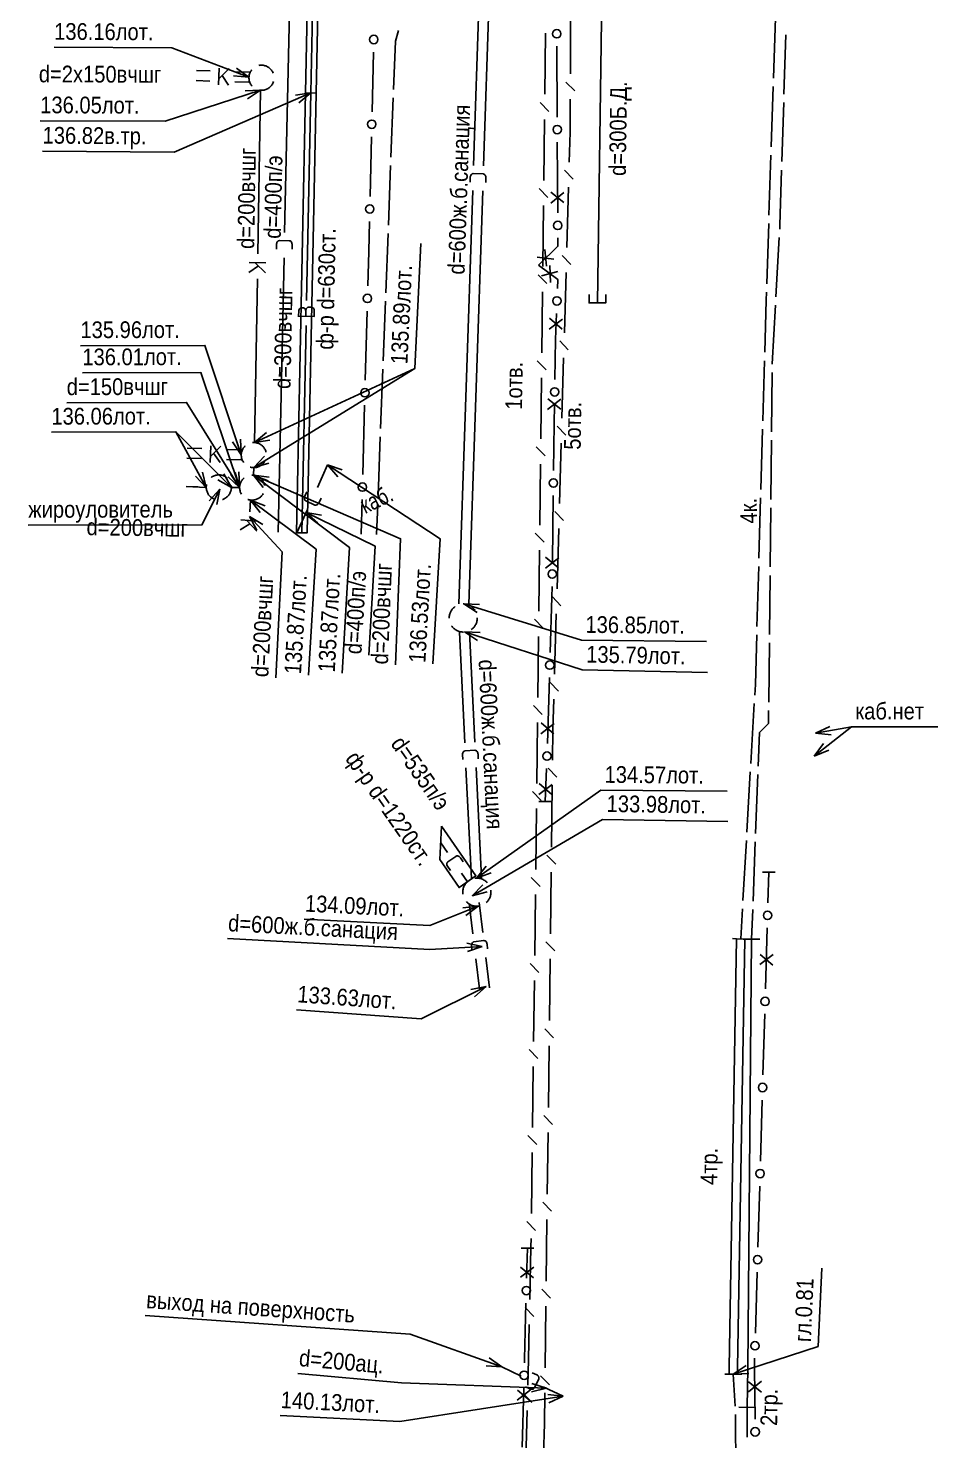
# Model space of a CAD drawing. Header units: metres. Extents: x -3947 to -3704, y 4976 to 6609.
# Drawn here: x -3841.2 to -3786.9, y 5104.8 to 5189.2 of the extents above; entities that cross this region are included whole.
import ezdxf
from ezdxf.enums import TextEntityAlignment as Align

# ---------------------------------------------------------------- set-up
doc = ezdxf.new("R2010")
doc.units = ezdxf.units.M
doc.header["$MEASUREMENT"] = 0
for name, color, linetype, lineweight in [('Водопровод', 7, 'Continuous', 25), ('Водосток', 7, 'Continuous', 25), ('Кабели', 7, 'Continuous', 25), ('Кабель связи', 7, 'Continuous', 25), ('Кабель электрический', 7, 'Continuous', 25), ('Канализация самотёчная', 7, 'Continuous', 25)]:
    doc.layers.add(name, color=color, linetype=linetype, lineweight=lineweight)
doc.styles.add('Style-RUSSIAN_1251', font='RUSSIAN_1251.shx')
doc.styles.add('Style-RUSSIAN_1251 I 0.00000', font='RUSSIAN_1251.shx')
doc.linetypes.add('Kn', pattern='A,-1.75,[110,dgnlstyle-500_multi_und.shx,S=0.007857,R=0,X=0,Y=0],-1.75', length=3.5)

msp = doc.modelspace()

# ---------------------------------------------------------------- linework, layer by layer
at = {"layer": 'Водопровод', "linetype": 'Continuous'}
for p, q in [((-3807.222, 5172.792), (-3806.693, 5210.069)), ((-3824.35, 5185.34), (-3824.046, 5200.105)), ((-3824.35, 5185.34), (-3825.275, 5185.212)), ((-3824.35, 5185.34), (-3825.077, 5184.753)), ((-3824.605, 5172.948), (-3824.35, 5185.34)), ((-3825.122, 5172.001), (-3824.125, 5171.98)), ((-3824.658, 5171.991), (-3824.652, 5172.312)), ((-3824.158, 5171.981), (-3824.15, 5172.343)), ((-3824.891, 5159.057), (-3824.636, 5171.449))]:
    msp.add_line(p, q, dxfattribs=at)
at = {"layer": 'Водопровод', "linetype": 'Continuous', "flags": 128}
for points in [[(-3824.035, 5185.334), (-3824.665, 5185.346), (-3824.027, 5216.377), (-3823.397, 5216.364), (-3824.035, 5185.334)], [(-3824.35, 5185.34), (-3832.525, 5181.804), (-3840.39, 5181.869)], [(-3825.206, 5159.064), (-3824.577, 5159.05), (-3824.035, 5185.334), (-3824.665, 5185.346), (-3825.206, 5159.064)], [(-3807.722, 5173.292), (-3807.722, 5172.792), (-3806.722, 5172.792), (-3806.722, 5173.292)], [(-3825.086, 5172), (-3825.079, 5172.319), (-3825.073, 5172.348), (-3825.053, 5172.398), (-3825.024, 5172.444), (-3825.009, 5172.463), (-3824.99, 5172.479), (-3824.965, 5172.494), (-3824.935, 5172.506), (-3824.92, 5172.509), (-3824.804, 5172.507), (-3824.782, 5172.501), (-3824.753, 5172.487), (-3824.732, 5172.472), (-3824.712, 5172.455), (-3824.692, 5172.426), (-3824.674, 5172.391), (-3824.662, 5172.359), (-3824.652, 5172.312), (-3824.647, 5172.351), (-3824.643, 5172.384), (-3824.627, 5172.432), (-3824.609, 5172.462), (-3824.59, 5172.49), (-3824.558, 5172.519), (-3824.522, 5172.539), (-3824.49, 5172.547), (-3824.299, 5172.543), (-3824.281, 5172.539), (-3824.255, 5172.528), (-3824.226, 5172.506), (-3824.198, 5172.474), (-3824.18, 5172.446), (-3824.161, 5172.399), (-3824.152, 5172.37), (-3824.15, 5172.343)]]:
    msp.add_lwpolyline(points, dxfattribs=at)
at = {"layer": 'Водосток', "linetype": 'Continuous'}
for p, q in [((-3813.8, 5205.702), (-3814.628, 5181.008)), ((-3813.2, 5205.681), (-3814.028, 5180.988)), ((-3825.561, 5193.405), (-3825.916, 5176.997)), ((-3814.678, 5179.509), (-3815.506, 5154.815)), ((-3814.079, 5179.489), (-3814.907, 5154.795)), ((-3825.948, 5175.498), (-3826.303, 5159.09)), ((-3823.963, 5161.771), (-3823.36, 5163.11)), ((-3823.36, 5163.11), (-3822.744, 5162.408)), ((-3823.36, 5163.11), (-3822.47, 5162.826)), ((-3825.183, 5159.064), (-3824.579, 5160.403)), ((-3824.638, 5160.274), (-3823.938, 5159.655)), ((-3824.638, 5160.274), (-3823.719, 5160.104)), ((-3815.207, 5154.805), (-3814.42, 5154.301)), ((-3815.207, 5154.805), (-3814.273, 5154.778)), ((-3815.472, 5153.114), (-3815.152, 5146.509)), ((-3815.172, 5153.129), (-3814.392, 5152.615)), ((-3815.172, 5153.129), (-3814.239, 5153.091)), ((-3814.872, 5153.143), (-3814.552, 5146.538)), ((-3815.079, 5145.011), (-3814.759, 5138.405)), ((-3814.48, 5145.04), (-3814.16, 5138.434)), ((-3816.589, 5140.532), (-3816.192, 5139.955)), ((-3814.46, 5138.419), (-3813.869, 5139.143)), ((-3815.341, 5138.72), (-3814.988, 5138.208)), ((-3814.46, 5138.419), (-3813.58, 5138.735)), ((-3814.718, 5137.357), (-3814.068, 5138.028)), ((-3814.718, 5137.357), (-3813.815, 5137.596)), ((-3814.348, 5136.744), (-3815.277, 5136.645)), ((-3814.348, 5136.744), (-3815.092, 5136.18)), ((-3814.882, 5136.896), (-3814.663, 5135.092)), ((-3814.286, 5136.968), (-3814.068, 5135.164)), ((-3814.106, 5134.343), (-3815.019, 5134.541)), ((-3814.106, 5134.343), (-3814.991, 5134.042)), ((-3814.483, 5133.603), (-3814.265, 5131.799)), ((-3813.887, 5133.675), (-3813.669, 5131.871)), ((-3813.865, 5131.942), (-3814.783, 5131.767)), ((-3813.865, 5131.942), (-3814.561, 5131.319)), ((-3812.932, 5109.216), (-3813.696, 5109.753)), ((-3812.932, 5109.216), (-3813.864, 5109.282)), ((-3811.775, 5108.66), (-3812.932, 5109.216)), ((-3810.26, 5107.931), (-3811.169, 5107.715)), ((-3810.26, 5107.931), (-3811.15, 5108.215)), ((-3809.267, 5107.453), (-3810.424, 5108.009)), ((-3809.267, 5107.453), (-3810.195, 5107.562)), ((-3809.267, 5107.453), (-3810.118, 5107.068))]:
    msp.add_line(p, q, dxfattribs=at)
at = {"layer": 'Водосток', "linetype": 'Continuous', "flags": 128}
for points in [[(-3813.901, 5179.994), (-3813.891, 5180.271), (-3813.892, 5180.31), (-3813.898, 5180.34), (-3813.908, 5180.382), (-3813.925, 5180.419), (-3813.945, 5180.447), (-3813.974, 5180.474), (-3814.005, 5180.495), (-3814.033, 5180.503), (-3814.06, 5180.509), (-3814.645, 5180.528), (-3814.67, 5180.525), (-3814.691, 5180.518), (-3814.717, 5180.505), (-3814.735, 5180.49), (-3814.759, 5180.468), (-3814.781, 5180.443), (-3814.795, 5180.412), (-3814.813, 5180.366), (-3814.819, 5180.33), (-3814.829, 5180.02)], [(-3825.476, 5175.998), (-3825.47, 5176.276), (-3825.472, 5176.315), (-3825.478, 5176.345), (-3825.489, 5176.386), (-3825.506, 5176.424), (-3825.526, 5176.451), (-3825.555, 5176.477), (-3825.587, 5176.499), (-3825.614, 5176.506), (-3825.642, 5176.511), (-3826.227, 5176.524), (-3826.252, 5176.52), (-3826.273, 5176.514), (-3826.298, 5176.5), (-3826.317, 5176.485), (-3826.341, 5176.462), (-3826.362, 5176.437), (-3826.376, 5176.406), (-3826.393, 5176.36), (-3826.399, 5176.323), (-3826.405, 5176.014)], [(-3823.36, 5163.11), (-3816.627, 5158.698), (-3817.059, 5151.234)], [(-3824.593, 5161.495), (-3824.707, 5161.241), (-3824.721, 5161.205), (-3824.727, 5161.175), (-3824.734, 5161.133), (-3824.732, 5161.092), (-3824.725, 5161.058), (-3824.708, 5161.023), (-3824.687, 5160.991), (-3824.665, 5160.973), (-3824.642, 5160.958), (-3824.108, 5160.717), (-3824.083, 5160.711), (-3824.062, 5160.709), (-3824.033, 5160.711), (-3824.01, 5160.718), (-3823.979, 5160.73), (-3823.95, 5160.744), (-3823.924, 5160.768), (-3823.891, 5160.803), (-3823.872, 5160.835), (-3823.744, 5161.117)], [(-3824.638, 5160.274), (-3820.498, 5158.255), (-3820.883, 5151.753)], [(-3815.717, 5154.659), (-3815.75, 5154.635), (-3815.791, 5154.602), (-3815.83, 5154.566), (-3815.866, 5154.528), (-3815.9, 5154.488), (-3815.932, 5154.446), (-3815.96, 5154.401), (-3815.986, 5154.355), (-3816.009, 5154.308), (-3816.029, 5154.259), (-3816.046, 5154.209), (-3816.06, 5154.158), (-3816.07, 5154.106), (-3816.077, 5154.054), (-3816.081, 5154.001), (-3816.082, 5153.961)], [(-3814.549, 5154.441), (-3814.573, 5154.474), (-3814.606, 5154.515), (-3814.642, 5154.554), (-3814.68, 5154.59), (-3814.72, 5154.624), (-3814.762, 5154.656), (-3814.807, 5154.684), (-3814.853, 5154.71), (-3814.9, 5154.733), (-3814.949, 5154.753), (-3814.999, 5154.77), (-3815.05, 5154.784), (-3815.102, 5154.794), (-3815.154, 5154.801), (-3815.207, 5154.805), (-3815.247, 5154.806)], [(-3815.207, 5154.805), (-3808.172, 5152.632), (-3800.696, 5152.564)], [(-3815.935, 5153.491), (-3815.911, 5153.458), (-3815.878, 5153.417), (-3815.842, 5153.378), (-3815.804, 5153.342), (-3815.764, 5153.308), (-3815.722, 5153.276), (-3815.677, 5153.248), (-3815.631, 5153.222), (-3815.584, 5153.199), (-3815.535, 5153.179), (-3815.485, 5153.162), (-3815.434, 5153.148), (-3815.382, 5153.138), (-3815.33, 5153.131), (-3815.277, 5153.127), (-3815.237, 5153.126)], [(-3814.767, 5153.273), (-3814.734, 5153.297), (-3814.693, 5153.33), (-3814.654, 5153.366), (-3814.618, 5153.404), (-3814.584, 5153.444), (-3814.552, 5153.486), (-3814.524, 5153.531), (-3814.498, 5153.577)], [(-3814.498, 5153.577), (-3814.475, 5153.624), (-3814.455, 5153.673), (-3814.438, 5153.723), (-3814.424, 5153.774), (-3814.414, 5153.826), (-3814.407, 5153.878), (-3814.403, 5153.931), (-3814.402, 5153.971)], [(-3815.172, 5153.129), (-3808.135, 5150.861), (-3800.653, 5150.717)], [(-3814.344, 5145.557), (-3814.357, 5145.835), (-3814.361, 5145.874), (-3814.369, 5145.903), (-3814.383, 5145.944), (-3814.403, 5145.979), (-3814.425, 5146.006), (-3814.456, 5146.03), (-3814.489, 5146.049), (-3814.517, 5146.054), (-3814.545, 5146.058), (-3815.129, 5146.029), (-3815.154, 5146.023), (-3815.174, 5146.016), (-3815.199, 5146.001), (-3815.216, 5145.984), (-3815.238, 5145.96), (-3815.257, 5145.933), (-3815.27, 5145.901), (-3815.284, 5145.854), (-3815.286, 5145.817), (-3815.271, 5145.508)], [(-3814.46, 5138.419), (-3807.029, 5143.668), (-3799.46, 5143.608)], [(-3816.535, 5141.529), (-3816.642, 5139.535), (-3815.488, 5137.859), (-3814.488, 5138.557), (-3816.535, 5141.529)], [(-3814.718, 5137.357), (-3806.91, 5141.931), (-3799.434, 5141.812)], [(-3815.251, 5139.402), (-3815.408, 5139.631), (-3815.432, 5139.662), (-3815.455, 5139.682), (-3815.487, 5139.71), (-3815.523, 5139.73), (-3815.556, 5139.741), (-3815.595, 5139.744), (-3815.633, 5139.743), (-3815.66, 5139.733), (-3815.685, 5139.721), (-3816.167, 5139.39), (-3816.185, 5139.372), (-3816.198, 5139.354), (-3816.211, 5139.329), (-3816.217, 5139.305), (-3816.223, 5139.273), (-3816.225, 5139.24), (-3816.219, 5139.206), (-3816.206, 5139.159), (-3816.189, 5139.126), (-3816.013, 5138.871)], [(-3814.997, 5138.199), (-3815.026, 5138.172), (-3815.062, 5138.133), (-3815.096, 5138.092), (-3815.127, 5138.049), (-3815.155, 5138.005), (-3815.18, 5137.958), (-3815.202, 5137.911), (-3815.221, 5137.861), (-3815.238, 5137.811), (-3815.25, 5137.76), (-3815.26, 5137.708), (-3815.267, 5137.656), (-3815.27, 5137.603), (-3815.269, 5137.55), (-3815.266, 5137.498), (-3815.261, 5137.458)], [(-3813.811, 5138.147), (-3813.838, 5138.176), (-3813.877, 5138.212), (-3813.918, 5138.246), (-3813.961, 5138.277), (-3814.005, 5138.305), (-3814.052, 5138.33), (-3814.099, 5138.352), (-3814.149, 5138.371), (-3814.199, 5138.388), (-3814.25, 5138.4), (-3814.302, 5138.41), (-3814.354, 5138.417), (-3814.407, 5138.42), (-3814.46, 5138.419), (-3814.512, 5138.416), (-3814.552, 5138.411)], [(-3813.639, 5137.299), (-3813.622, 5137.349), (-3813.61, 5137.4), (-3813.6, 5137.452), (-3813.593, 5137.504), (-3813.59, 5137.557), (-3813.591, 5137.61), (-3813.594, 5137.662), (-3813.599, 5137.702)], [(-3814.348, 5136.744), (-3817.244, 5135.597), (-3824.747, 5135.971)], [(-3815.049, 5137.013), (-3815.022, 5136.984), (-3814.983, 5136.948), (-3814.942, 5136.914), (-3814.899, 5136.883), (-3814.855, 5136.855), (-3814.808, 5136.83), (-3814.761, 5136.808), (-3814.711, 5136.789), (-3814.661, 5136.772), (-3814.61, 5136.76), (-3814.558, 5136.75), (-3814.506, 5136.743), (-3814.453, 5136.74), (-3814.4, 5136.741), (-3814.348, 5136.744), (-3814.308, 5136.749)], [(-3813.863, 5136.961), (-3813.834, 5136.988), (-3813.798, 5137.027), (-3813.764, 5137.068), (-3813.733, 5137.111), (-3813.705, 5137.155), (-3813.68, 5137.202), (-3813.658, 5137.249), (-3813.639, 5137.299)], [(-3814.106, 5134.343), (-3817.244, 5134.164), (-3829.341, 5134.803)], [(-3813.789, 5134.201), (-3813.822, 5134.477), (-3813.829, 5134.515), (-3813.84, 5134.544), (-3813.856, 5134.584), (-3813.879, 5134.618), (-3813.902, 5134.643), (-3813.935, 5134.664), (-3813.969, 5134.681), (-3813.997, 5134.684), (-3814.025, 5134.686), (-3814.606, 5134.615), (-3814.631, 5134.608), (-3814.65, 5134.598), (-3814.674, 5134.582), (-3814.69, 5134.564), (-3814.71, 5134.538), (-3814.727, 5134.511), (-3814.737, 5134.477), (-3814.748, 5134.43), (-3814.748, 5134.393), (-3814.711, 5134.085)], [(-3813.865, 5131.942), (-3817.76, 5130.017), (-3825.217, 5130.555)], [(-3812.932, 5109.216), (-3818.407, 5111.163), (-3834.246, 5112.277)], [(-3810.26, 5107.931), (-3818.926, 5108.262), (-3825.129, 5108.815)], [(-3811.515, 5108.023), (-3811.265, 5107.902), (-3811.229, 5107.888), (-3811.199, 5107.881), (-3811.157, 5107.873), (-3811.116, 5107.874), (-3811.082, 5107.881), (-3811.046, 5107.897), (-3811.014, 5107.917), (-3810.996, 5107.938), (-3810.98, 5107.961), (-3810.726, 5108.488), (-3810.719, 5108.513), (-3810.716, 5108.535), (-3810.718, 5108.563), (-3810.724, 5108.587), (-3810.735, 5108.617), (-3810.749, 5108.647), (-3810.772, 5108.673), (-3810.806, 5108.708), (-3810.837, 5108.728), (-3811.116, 5108.862)], [(-3809.267, 5107.453), (-3819.037, 5105.938), (-3826.192, 5106.305)]]:
    msp.add_lwpolyline(points, dxfattribs=at)
at = {"layer": 'Кабели', "linetype": 'Continuous'}
for p, q in [((-3809.651, 5188.131), (-3809.628, 5183.904)), ((-3820.61, 5187.787), (-3820.695, 5184.223)), ((-3820.731, 5182.723), (-3820.815, 5179.159)), ((-3809.62, 5182.404), (-3809.598, 5178.177)), ((-3809.225, 5178.79), (-3810.011, 5179.408)), ((-3809.23, 5179.39), (-3810.006, 5178.758)), ((-3820.851, 5177.659), (-3820.893, 5175.877)), ((-3820.893, 5175.877), (-3820.948, 5173.81)), ((-3809.838, 5175.414), (-3810.831, 5175.538)), ((-3810.268, 5174.995), (-3810.365, 5175.991)), ((-3809.591, 5174.667), (-3810.557, 5174.408)), ((-3810.074, 5175.023), (-3810.033, 5174.023)), ((-3820.989, 5172.31), (-3821.1, 5168.175)), ((-3809.313, 5171.828), (-3810.116, 5171.231)), ((-3809.335, 5171.228), (-3810.093, 5171.88)), ((-3809.411, 5167.036), (-3810.199, 5166.419)), ((-3809.417, 5166.436), (-3810.192, 5167.069)), ((-3821.14, 5166.676), (-3821.251, 5162.541)), ((-3821.291, 5161.041), (-3821.347, 5158.974)), ((-3809.862, 5161.284), (-3809.914, 5157.342)), ((-3809.537, 5157.566), (-3810.324, 5156.948)), ((-3809.543, 5156.966), (-3810.318, 5157.598)), ((-3810.091, 5150.402), (-3810.213, 5146.461)), ((-3809.802, 5147.652), (-3810.6, 5147.048)), ((-3809.819, 5147.052), (-3810.582, 5147.698)), ((-3810.264, 5144.962), (-3810.345, 5142.993)), ((-3809.951, 5143.412), (-3810.708, 5144.065)), ((-3809.929, 5144.011), (-3810.733, 5143.416)), ((-3810.72, 5142.993), (-3809.97, 5142.993)), ((-3797.351, 5138.768), (-3796.601, 5138.768)), ((-3797.029, 5136.946), (-3796.976, 5138.768)), ((-3797.18, 5131.802), (-3797.073, 5135.447)), ((-3797.512, 5133.258), (-3796.714, 5133.863)), ((-3797.496, 5133.858), (-3796.731, 5133.213)), ((-3797.331, 5126.657), (-3797.224, 5130.302)), ((-3797.481, 5121.513), (-3797.375, 5125.158)), ((-3797.632, 5116.369), (-3797.525, 5120.014)), ((-3811.781, 5116.299), (-3811.031, 5116.299)), ((-3811.453, 5114.519), (-3811.406, 5116.299)), ((-3811.826, 5114.569), (-3811.031, 5115.176)), ((-3811.812, 5115.169), (-3811.046, 5114.526)), ((-3797.783, 5111.225), (-3797.676, 5114.87)), ((-3812.02, 5107.227), (-3811.225, 5107.834)), ((-3812.006, 5107.827), (-3811.24, 5107.184)), ((-3811.72, 5104.404), (-3811.626, 5107.962)), ((-3798.2, 5108.314), (-3797.411, 5107.7)), ((-3798.192, 5107.714), (-3797.419, 5108.349))]:
    msp.add_line(p, q, dxfattribs=at)
at = {"layer": 'Кабели', "linetype": 'Continuous', "flags": 128}
for points in [[(-3809.59, 5176.677), (-3809.587, 5176.177), (-3810.747, 5175.055)], [(-3810.747, 5175.055), (-3809.595, 5174.203), (-3809.616, 5173.665)], [(-3809.674, 5172.166), (-3809.735, 5170.61), (-3809.769, 5168.225)], [(-3809.789, 5166.725), (-3809.806, 5165.566), (-3809.842, 5162.783)], [(-3809.934, 5155.842), (-3809.942, 5155.211), (-3810.045, 5151.901)], [(-3811.587, 5109.462), (-3811.581, 5109.666), (-3811.493, 5113.02)], [(-3797.803, 5106.079), (-3797.832, 5109.111), (-3797.835, 5109.445), (-3797.827, 5109.725)]]:
    msp.add_lwpolyline(points, dxfattribs=at)
at = {"layer": 'Кабели', "linetype": 'Continuous'}
for centre in [(-3809.655, 5188.881), (-3820.593, 5188.537), (-3820.713, 5183.473), (-3809.624, 5183.154), (-3820.833, 5178.409), (-3809.594, 5177.427), (-3820.969, 5173.06), (-3809.645, 5172.916), (-3809.779, 5167.475), (-3821.12, 5167.426), (-3821.271, 5161.791), (-3809.852, 5162.033), (-3809.924, 5156.592), (-3810.068, 5151.151), (-3810.236, 5145.712), (-3797.051, 5136.196), (-3797.202, 5131.052), (-3797.353, 5125.908), (-3797.503, 5120.764), (-3797.654, 5115.619), (-3811.473, 5113.77), (-3797.805, 5110.475), (-3811.606, 5108.712), (-3797.795, 5105.329)]:
    msp.add_circle(centre, 0.25, dxfattribs=at)
at = {"layer": 'Кабель связи', "linetype": 'Continuous'}
for p, q in [((-3808.841, 5186.475), (-3808.828, 5190.414)), ((-3810.336, 5188.91), (-3810.376, 5185.261)), ((-3808.579, 5185.459), (-3809.107, 5185.991)), ((-3810.647, 5184.779), (-3810.123, 5184.243)), ((-3808.852, 5183.006), (-3808.846, 5184.975)), ((-3810.393, 5183.761), (-3810.434, 5180.112)), ((-3808.904, 5181.206), (-3808.852, 5183.006)), ((-3808.668, 5180.184), (-3809.183, 5180.729)), ((-3810.704, 5179.63), (-3810.18, 5179.094)), ((-3809.051, 5176.106), (-3808.947, 5179.707)), ((-3810.45, 5178.612), (-3810.491, 5174.963)), ((-3808.815, 5175.084), (-3809.33, 5175.629)), ((-3810.761, 5174.481), (-3810.237, 5173.945)), ((-3809.198, 5171.007), (-3809.094, 5174.607)), ((-3810.508, 5173.463), (-3810.548, 5169.815)), ((-3808.962, 5169.985), (-3809.476, 5170.53)), ((-3809.344, 5165.907), (-3809.241, 5169.507)), ((-3810.819, 5169.333), (-3810.295, 5168.797)), ((-3810.565, 5168.315), (-3810.606, 5164.666)), ((-3809.109, 5164.885), (-3809.623, 5165.43)), ((-3809.491, 5160.808), (-3809.388, 5164.408)), ((-3810.876, 5164.184), (-3810.352, 5163.648)), ((-3810.623, 5163.166), (-3810.663, 5159.517)), ((-3809.256, 5159.785), (-3809.77, 5160.33)), ((-3809.638, 5155.708), (-3809.534, 5159.308)), ((-3810.934, 5159.035), (-3810.41, 5158.499)), ((-3810.68, 5158.017), (-3810.721, 5154.368)), ((-3809.402, 5154.686), (-3809.917, 5155.231)), ((-3809.785, 5150.608), (-3809.681, 5154.209)), ((-3810.991, 5153.886), (-3810.467, 5153.35)), ((-3810.737, 5152.868), (-3810.778, 5149.219)), ((-3809.549, 5149.586), (-3810.064, 5150.131)), ((-3811.048, 5148.737), (-3810.524, 5148.201)), ((-3809.88, 5147.309), (-3809.828, 5149.109)), ((-3810.795, 5147.719), (-3810.815, 5145.895)), ((-3809.903, 5145.465), (-3809.88, 5147.309)), ((-3810.815, 5145.895), (-3810.839, 5144.076)), ((-3809.65, 5144.447), (-3810.173, 5144.983)), ((-3811.11, 5143.594), (-3810.587, 5143.057)), ((-3809.966, 5140.278), (-3809.921, 5143.965)), ((-3810.858, 5142.576), (-3810.905, 5138.937)), ((-3809.713, 5139.26), (-3810.237, 5139.796)), ((-3811.176, 5138.456), (-3810.653, 5137.919)), ((-3810.029, 5135.09), (-3809.984, 5138.778)), ((-3810.924, 5137.438), (-3810.972, 5133.799)), ((-3809.777, 5134.072), (-3810.3, 5134.608)), ((-3811.243, 5133.318), (-3810.72, 5132.781)), ((-3810.093, 5129.903), (-3810.048, 5133.59)), ((-3810.991, 5132.299), (-3811.038, 5128.661)), ((-3809.84, 5128.885), (-3810.364, 5129.421)), ((-3811.309, 5128.179), (-3810.786, 5127.642)), ((-3810.156, 5124.715), (-3810.111, 5128.403)), ((-3811.058, 5127.161), (-3811.105, 5123.522)), ((-3809.903, 5123.697), (-3810.427, 5124.233)), ((-3811.376, 5123.041), (-3810.853, 5122.504)), ((-3810.219, 5119.528), (-3810.174, 5123.215)), ((-3811.124, 5122.023), (-3811.171, 5118.384)), ((-3809.967, 5118.51), (-3810.49, 5119.046)), ((-3811.442, 5117.903), (-3810.919, 5117.366)), ((-3810.283, 5114.34), (-3810.238, 5118.028)), ((-3810.03, 5113.322), (-3810.554, 5113.858)), ((-3810.346, 5109.153), (-3810.301, 5112.84)), ((-3811.54, 5112.767), (-3811.022, 5112.226)), ((-3810.094, 5108.135), (-3810.617, 5108.671)), ((-3811.664, 5107.632), (-3811.149, 5107.087)), ((-3810.387, 5105.809), (-3810.364, 5107.653)), ((-3811.427, 5106.61), (-3811.529, 5102.972)), ((-3810.448, 5103.943), (-3810.387, 5105.809))]:
    msp.add_line(p, q, dxfattribs=at)
at = {"layer": 'Кабель связи', "linetype": 'Continuous', "flags": 128}
for points in [[(-3811.191, 5116.884), (-3811.197, 5116.385), (-3811.265, 5113.246)], [(-3811.297, 5111.747), (-3811.342, 5109.656), (-3811.385, 5108.109)]]:
    msp.add_lwpolyline(points, dxfattribs=at)
at = {"layer": 'Кабель электрический', "linetype": 'Continuous'}
for p, q in [((-3796.58, 5189.826), (-3796.699, 5186.229)), ((-3796.076, 5185.273), (-3795.968, 5188.811)), ((-3796.715, 5185.73), (-3796.834, 5182.132)), ((-3819.426, 5185.051), (-3819.562, 5181.497)), ((-3796.199, 5181.236), (-3796.091, 5184.774)), ((-3796.851, 5181.633), (-3796.97, 5178.036)), ((-3819.581, 5180.998), (-3819.716, 5177.443)), ((-3796.987, 5177.536), (-3797.106, 5173.939)), ((-3819.735, 5176.944), (-3819.871, 5173.39)), ((-3796.55, 5173.165), (-3796.356, 5176.699)), ((-3819.89, 5172.89), (-3820.026, 5169.336)), ((-3820.045, 5168.836), (-3820.181, 5165.282)), ((-3797.24, 5169.342), (-3797.341, 5165.744)), ((-3796.814, 5165.092), (-3796.777, 5168.632)), ((-3797.355, 5165.245), (-3797.456, 5161.647)), ((-3820.2, 5164.783), (-3820.335, 5161.229)), ((-3796.857, 5161.053), (-3796.819, 5164.593)), ((-3797.47, 5161.147), (-3797.571, 5157.55)), ((-3820.354, 5160.729), (-3820.422, 5158.952)), ((-3796.9, 5157.014), (-3796.862, 5160.553)), ((-3797.585, 5157.05), (-3797.686, 5153.452)), ((-3796.943, 5152.975), (-3796.905, 5156.514)), ((-3796.985, 5148.936), (-3796.948, 5152.475)), ((-3797.848, 5148.856), (-3798.055, 5145.263)), ((-3794.187, 5147.088), (-3793.342, 5147.485)), ((-3794.187, 5147.088), (-3793.258, 5146.992)), ((-3794.263, 5145.706), (-3793.708, 5146.458)), ((-3794.263, 5145.706), (-3793.4, 5146.064)), ((-3798.084, 5144.764), (-3798.291, 5141.171)), ((-3797.766, 5141.081), (-3797.628, 5144.618)), ((-3798.32, 5140.672), (-3798.527, 5137.079)), ((-3797.924, 5137.045), (-3797.785, 5140.581)), ((-3798.555, 5136.58), (-3798.659, 5134.783)), ((-3798.012, 5134.777), (-3797.943, 5136.545)), ((-3799.159, 5134.804), (-3798.909, 5134.794)), ((-3798.909, 5134.793), (-3798.409, 5134.773)), ((-3797.512, 5134.772), (-3798.512, 5134.781)), ((-3798.409, 5134.773), (-3798.159, 5134.763)), ((-3799.601, 5108.784), (-3799.351, 5108.779)), ((-3799.351, 5108.779), (-3798.851, 5108.771)), ((-3799.101, 5108.775), (-3798.323, 5109.292)), ((-3799.101, 5108.775), (-3798.168, 5108.817)), ((-3799.101, 5108.775), (-3798.99, 5106.86)), ((-3798.851, 5108.771), (-3798.601, 5108.767)), ((-3798.974, 5106.36), (-3798.951, 5102.524)), ((-3797.772, 5106.776), (-3798.772, 5106.794)), ((-3798.272, 5105.014), (-3798.272, 5106.785))]:
    msp.add_line(p, q, dxfattribs=at)
at = {"layer": 'Кабель электрический', "linetype": 'Continuous', "flags": 128}
for points in [[(-3819.112, 5189.08), (-3819.297, 5188.429), (-3819.407, 5185.551)], [(-3796.328, 5177.198), (-3796.315, 5177.439), (-3796.214, 5180.736)], [(-3797.122, 5173.439), (-3797.138, 5172.968), (-3797.226, 5169.842)], [(-3796.771, 5169.132), (-3796.771, 5169.157), (-3796.578, 5172.666)], [(-3797.7, 5152.952), (-3797.783, 5149.982), (-3797.819, 5149.356)], [(-3797.608, 5145.117), (-3797.53, 5147.119), (-3796.999, 5147.651), (-3796.991, 5148.436)], [(-3794.263, 5145.706), (-3792.031, 5147.454), (-3786.882, 5147.454)], [(-3794.187, 5147.088), (-3792.031, 5147.454), (-3786.882, 5147.454)], [(-3798.909, 5134.793), (-3799.344, 5109.166), (-3799.351, 5108.779)], [(-3798.272, 5106.785), (-3798.23, 5109.127), (-3798.012, 5134.777)], [(-3798.409, 5134.773), (-3798.844, 5109.158), (-3798.851, 5108.771)], [(-3799.101, 5108.775), (-3794.031, 5110.432), (-3793.817, 5115.119)]]:
    msp.add_lwpolyline(points, dxfattribs=at)
at = {"layer": 'Канализация самотёчная', "linetype": 'Continuous'}
for p, q in [((-3831.193, 5186.684), (-3830.366, 5186.656)), ((-3829.831, 5186.822), (-3829.865, 5185.832)), ((-3829.853, 5186.185), (-3829.231, 5186.801)), ((-3829.656, 5186.38), (-3829.266, 5185.811)), ((-3828.05, 5186.277), (-3828.979, 5186.365)), ((-3828.867, 5186.605), (-3828.039, 5186.576)), ((-3828.05, 5186.277), (-3828.801, 5186.832)), ((-3831.214, 5186.084), (-3830.386, 5186.056)), ((-3828.887, 5186.005), (-3828.06, 5185.977)), ((-3827.353, 5185.502), (-3828.286, 5185.462)), ((-3827.353, 5185.502), (-3828.132, 5184.986)), ((-3827.353, 5185.502), (-3827.522, 5175.725)), ((-3827.485, 5175.006), (-3828.048, 5174.606)), ((-3827.047, 5175.188), (-3828.037, 5175.206)), ((-3827.684, 5175.199), (-3827.057, 5174.588)), ((-3827.548, 5174.225), (-3827.717, 5164.449)), ((-3828.51, 5163.717), (-3829.031, 5164.492)), ((-3828.51, 5163.717), (-3828.557, 5164.65)), ((-3827.717, 5164.449), (-3827.004, 5165.053)), ((-3827.717, 5164.449), (-3826.795, 5164.599)), ((-3831.76, 5163.513), (-3830.889, 5163.487)), ((-3831.743, 5164.113), (-3830.871, 5164.087)), ((-3830.338, 5164.256), (-3830.367, 5163.265)), ((-3830.357, 5163.618), (-3829.737, 5164.238)), ((-3830.16, 5163.815), (-3829.767, 5163.248)), ((-3829.372, 5164.043), (-3828.501, 5164.017)), ((-3827.751, 5162.95), (-3827.116, 5163.635)), ((-3830.6, 5161.773), (-3830.817, 5162.682)), ((-3829.39, 5163.443), (-3828.519, 5163.417)), ((-3828.61, 5161.771), (-3828.874, 5162.667)), ((-3828.61, 5161.771), (-3828.661, 5162.704)), ((-3827.751, 5162.95), (-3827.77, 5162.505)), ((-3827.751, 5162.95), (-3826.854, 5163.209)), ((-3831.8, 5161.825), (-3831.1, 5161.795)), ((-3830.6, 5161.773), (-3831.254, 5162.44)), ((-3829.1, 5161.767), (-3829.914, 5162.225)), ((-3829.1, 5161.767), (-3829.561, 5162.579)), ((-3828.61, 5161.771), (-3829.298, 5162.403)), ((-3828.61, 5161.771), (-3829.135, 5162.544)), ((-3827.77, 5162.505), (-3827.203, 5161.763)), ((-3827.77, 5162.505), (-3826.901, 5162.162)), ((-3827.77, 5162.505), (-3827.044, 5161.917)), ((-3827.77, 5162.505), (-3826.845, 5162.376)), ((-3829.799, 5161.661), (-3830.424, 5160.966)), ((-3829.799, 5161.661), (-3829.976, 5160.744)), ((-3829.1, 5161.767), (-3828.61, 5161.771)), ((-3827.95, 5161.015), (-3827.995, 5160.317)), ((-3827.95, 5161.015), (-3827.381, 5160.274)), ((-3827.95, 5161.015), (-3827.08, 5160.674)), ((-3827.994, 5159.596), (-3828.574, 5159.224)), ((-3827.547, 5159.758), (-3828.535, 5159.822)), ((-3828.183, 5159.799), (-3827.586, 5159.159)), ((-3828.014, 5160.035), (-3827.587, 5159.204)), ((-3828.014, 5160.035), (-3827.22, 5159.543))]:
    msp.add_line(p, q, dxfattribs=at)
at = {"layer": 'Канализация самотёчная', "linetype": 'Continuous', "flags": 128}
for points in [[(-3828.05, 5186.277), (-3832.653, 5188.04), (-3839.697, 5188.069)], [(-3827.883, 5186.721), (-3827.891, 5186.712), (-3827.922, 5186.67), (-3827.949, 5186.625), (-3827.974, 5186.579), (-3827.995, 5186.531), (-3828.013, 5186.482), (-3828.028, 5186.432), (-3828.039, 5186.381), (-3828.046, 5186.329), (-3828.05, 5186.277), (-3828.05, 5186.224), (-3828.046, 5186.172), (-3828.039, 5186.12), (-3828.028, 5186.069), (-3828.013, 5186.019), (-3827.996, 5185.969), (-3827.974, 5185.922), (-3827.95, 5185.875), (-3827.922, 5185.831), (-3827.891, 5185.789), (-3827.858, 5185.748), (-3827.849, 5185.74)], [(-3826.6, 5186.52), (-3826.604, 5186.531), (-3826.626, 5186.578), (-3826.65, 5186.625), (-3826.678, 5186.669), (-3826.709, 5186.711), (-3826.742, 5186.752), (-3826.779, 5186.789), (-3826.818, 5186.824), (-3826.859, 5186.857), (-3826.902, 5186.886), (-3826.948, 5186.912), (-3826.995, 5186.935), (-3827.043, 5186.955), (-3827.093, 5186.971), (-3827.144, 5186.984), (-3827.195, 5186.993), (-3827.247, 5186.998), (-3827.3, 5187), (-3827.352, 5186.998), (-3827.404, 5186.993), (-3827.456, 5186.984), (-3827.467, 5186.981)], [(-3827.353, 5185.502), (-3833.058, 5183.651), (-3840.528, 5183.681)], [(-3827.416, 5185.509), (-3827.405, 5185.507), (-3827.353, 5185.502), (-3827.3, 5185.5), (-3827.248, 5185.502), (-3827.196, 5185.507), (-3827.144, 5185.516), (-3827.094, 5185.529), (-3827.044, 5185.545), (-3826.995, 5185.565), (-3826.948, 5185.588), (-3826.903, 5185.614)], [(-3826.903, 5185.614), (-3826.859, 5185.643), (-3826.818, 5185.675), (-3826.779, 5185.71), (-3826.743, 5185.748), (-3826.709, 5185.788), (-3826.678, 5185.83), (-3826.651, 5185.875), (-3826.626, 5185.921), (-3826.605, 5185.969), (-3826.587, 5186.018), (-3826.584, 5186.029)], [(-3827.751, 5162.95), (-3818.143, 5168.868), (-3817.781, 5176.336)], [(-3827.717, 5164.449), (-3818.143, 5168.868), (-3817.781, 5176.336)], [(-3828.51, 5163.717), (-3830.686, 5170.254), (-3838.12, 5170.238)], [(-3828.61, 5161.771), (-3830.925, 5168.631), (-3838.005, 5168.616)], [(-3828.61, 5161.771), (-3831.776, 5166.849), (-3838.94, 5166.833)], [(-3829.1, 5161.767), (-3832.43, 5165.085), (-3839.857, 5165.069)], [(-3830.6, 5161.773), (-3832.43, 5165.085), (-3839.857, 5165.069)], [(-3827.032, 5163.879), (-3827.034, 5163.89), (-3827.049, 5163.94), (-3827.068, 5163.989), (-3827.09, 5164.037), (-3827.115, 5164.083), (-3827.143, 5164.127), (-3827.174, 5164.169), (-3827.209, 5164.208), (-3827.245, 5164.246), (-3827.285, 5164.28), (-3827.326, 5164.312), (-3827.37, 5164.341), (-3827.416, 5164.366), (-3827.463, 5164.389), (-3827.512, 5164.408), (-3827.562, 5164.423), (-3827.613, 5164.435), (-3827.664, 5164.444), (-3827.717, 5164.449), (-3827.769, 5164.45), (-3827.821, 5164.448), (-3827.833, 5164.446)], [(-3828.279, 5164.241), (-3828.287, 5164.233), (-3828.323, 5164.195), (-3828.356, 5164.155), (-3828.387, 5164.112), (-3828.414, 5164.067), (-3828.438, 5164.021), (-3828.459, 5163.973), (-3828.476, 5163.923), (-3828.49, 5163.873), (-3828.5, 5163.821), (-3828.507, 5163.77), (-3828.51, 5163.717), (-3828.509, 5163.665), (-3828.505, 5163.613), (-3828.497, 5163.561), (-3828.486, 5163.51), (-3828.471, 5163.46), (-3828.452, 5163.411), (-3828.43, 5163.363), (-3828.405, 5163.317), (-3828.377, 5163.273), (-3828.37, 5163.264)], [(-3827.969, 5162.98), (-3827.958, 5162.977), (-3827.907, 5162.965), (-3827.856, 5162.956), (-3827.803, 5162.951), (-3827.751, 5162.95), (-3827.699, 5162.952), (-3827.647, 5162.959), (-3827.595, 5162.968), (-3827.545, 5162.982), (-3827.495, 5162.998), (-3827.447, 5163.018)], [(-3827.447, 5163.018), (-3827.4, 5163.042), (-3827.355, 5163.069), (-3827.312, 5163.098), (-3827.271, 5163.131), (-3827.233, 5163.167), (-3827.197, 5163.205), (-3827.164, 5163.245), (-3827.133, 5163.288), (-3827.106, 5163.333), (-3827.082, 5163.379), (-3827.077, 5163.39)], [(-3830.58, 5161.94), (-3830.583, 5161.929), (-3830.592, 5161.877), (-3830.598, 5161.825), (-3830.6, 5161.773), (-3830.598, 5161.721), (-3830.593, 5161.669), (-3830.584, 5161.617), (-3830.572, 5161.566), (-3830.556, 5161.516), (-3830.536, 5161.468), (-3830.514, 5161.421), (-3830.488, 5161.375), (-3830.459, 5161.332), (-3830.426, 5161.29), (-3830.392, 5161.251), (-3830.354, 5161.215), (-3830.314, 5161.181), (-3830.272, 5161.15), (-3830.228, 5161.122), (-3830.181, 5161.097), (-3830.134, 5161.076), (-3830.123, 5161.072)], [(-3829.337, 5162.317), (-3829.346, 5162.325), (-3829.386, 5162.359), (-3829.428, 5162.39), (-3829.472, 5162.418), (-3829.519, 5162.443), (-3829.566, 5162.464), (-3829.615, 5162.482), (-3829.666, 5162.497), (-3829.717, 5162.508), (-3829.769, 5162.516), (-3829.821, 5162.519), (-3829.873, 5162.52), (-3829.925, 5162.516), (-3829.977, 5162.509), (-3830.028, 5162.498), (-3830.079, 5162.484), (-3830.128, 5162.467), (-3830.176, 5162.445), (-3830.222, 5162.421), (-3830.267, 5162.393), (-3830.309, 5162.363), (-3830.318, 5162.355)], [(-3829.216, 5161.37), (-3829.189, 5161.415), (-3829.166, 5161.462), (-3829.146, 5161.511), (-3829.13, 5161.56), (-3829.117, 5161.611), (-3829.108, 5161.663), (-3829.102, 5161.715), (-3829.1, 5161.767), (-3829.102, 5161.819), (-3829.107, 5161.871), (-3829.109, 5161.883)], [(-3828.344, 5162.332), (-3828.353, 5162.325), (-3828.392, 5162.289), (-3828.427, 5162.251), (-3828.46, 5162.21), (-3828.49, 5162.167), (-3828.517, 5162.122), (-3828.54, 5162.075), (-3828.561, 5162.027), (-3828.578, 5161.978), (-3828.591, 5161.927), (-3828.601, 5161.876), (-3828.607, 5161.824), (-3828.61, 5161.771), (-3828.609, 5161.719), (-3828.604, 5161.667), (-3828.596, 5161.615), (-3828.584, 5161.564), (-3828.569, 5161.514), (-3828.55, 5161.465), (-3828.527, 5161.418), (-3828.502, 5161.372), (-3828.496, 5161.362)], [(-3827.122, 5161.893), (-3827.124, 5161.905), (-3827.136, 5161.956), (-3827.151, 5162.006), (-3827.17, 5162.055), (-3827.193, 5162.102), (-3827.218, 5162.148), (-3827.247, 5162.192), (-3827.278, 5162.233), (-3827.313, 5162.273), (-3827.35, 5162.31), (-3827.389, 5162.344), (-3827.431, 5162.375), (-3827.475, 5162.404), (-3827.521, 5162.429), (-3827.569, 5162.451), (-3827.617, 5162.47), (-3827.668, 5162.485), (-3827.719, 5162.497), (-3827.77, 5162.505), (-3827.822, 5162.509), (-3827.875, 5162.51), (-3827.887, 5162.509)], [(-3827.77, 5162.505), (-3822.047, 5158.181), (-3822.475, 5150.667)], [(-3827.77, 5162.505), (-3818.987, 5158.698), (-3819.298, 5151.158)], [(-3829.799, 5161.661), (-3830.862, 5159.525), (-3841.242, 5159.503)], [(-3829.632, 5161.053), (-3829.621, 5161.056), (-3829.572, 5161.073), (-3829.524, 5161.095), (-3829.478, 5161.119), (-3829.433, 5161.147), (-3829.391, 5161.177), (-3829.35, 5161.211), (-3829.313, 5161.247), (-3829.277, 5161.286), (-3829.245, 5161.327), (-3829.216, 5161.37)], [(-3828.114, 5161.054), (-3828.103, 5161.05), (-3828.052, 5161.035), (-3828.001, 5161.023), (-3827.95, 5161.015), (-3827.898, 5161.011), (-3827.845, 5161.01), (-3827.793, 5161.013), (-3827.741, 5161.02), (-3827.69, 5161.03), (-3827.639, 5161.043), (-3827.59, 5161.06)], [(-3827.95, 5161.015), (-3824.038, 5158.071), (-3824.493, 5150.558)], [(-3827.59, 5161.06), (-3827.541, 5161.081), (-3827.495, 5161.105), (-3827.45, 5161.132), (-3827.407, 5161.162), (-3827.367, 5161.195), (-3827.328, 5161.231), (-3827.293, 5161.269), (-3827.26, 5161.31), (-3827.23, 5161.353), (-3827.203, 5161.398), (-3827.198, 5161.408)], [(-3828.014, 5160.035), (-3826.066, 5157.923), (-3826.452, 5150.387)]]:
    msp.add_lwpolyline(points, dxfattribs=at)
at = {"layer": 'Канализация самотёчная', "linetype": 'Kn', "flags": 128}
for points in [[(-3827.751, 5162.95), (-3827.77, 5162.505)], [(-3831.8, 5161.825), (-3830.6, 5161.773)], [(-3829.1, 5161.767), (-3828.61, 5161.771)]]:
    msp.add_lwpolyline(points, dxfattribs=at)

# ---------------------------------------------------------------- texts
at = {"layer": 'Водопровод', "linetype": 'Continuous', "width": 0.9}
for s, rotation, style, p in [('d=300Б.Д.', 89.20506, 'Style-RUSSIAN_1251 I 0.00000', (-3805.529, 5180.378)), ('ф-р d=630ст.', 88.82, 'Style-RUSSIAN_1251', (-3823.012, 5169.992)), ('d=300вчшг', 88.82, 'Style-RUSSIAN_1251 I 0.00000', (-3825.57, 5167.643))]:
    msp.add_text(s, height=1, rotation=rotation, dxfattribs=dict(at, style=style)).set_placement(p)
at = {"layer": 'Водопровод', "linetype": 'Continuous', "style": 'Style-RUSSIAN_1251', "width": 0.9}
msp.add_text('136.82в.тр.', height=1, rotation=359.5262, dxfattribs=at).set_placement((-3840.378, 5183.319), align=Align.TOP_LEFT)
at = {"layer": 'Водосток', "linetype": 'Continuous', "width": 0.9}
for s, rotation, style, p in [('d=600ж.б.санация', 88.08, 'Style-RUSSIAN_1251 I 0.00000', (-3815.168, 5174.475)), ('d=400п/э', 88.762, 'Style-RUSSIAN_1251 I 0.00000', (-3826.155, 5176.621)), ('d=600ж.б.санация', 272.772, 'Style-RUSSIAN_1251 I 0.00000', (-3814.33, 5151.463)), ('d=535п/э', 304.895, 'Style-RUSSIAN_1251 I 0.00000', (-3819.62, 5146.453)), ('ф-р d=1220ст.', 304.895, 'Style-RUSSIAN_1251', (-3822.332, 5145.556))]:
    msp.add_text(s, height=1, rotation=rotation, dxfattribs=dict(at, style=style)).set_placement(p)
at = {"layer": 'Водосток', "linetype": 'Continuous', "style": 'Style-RUSSIAN_1251', "width": 0.9}
for s, rotation, p in [('d=400п/э', 86.6172, (-3822.33, 5151.838)), ('136.53лот.', 86.6883, (-3818.507, 5151.317)), ('136.85лот.', 359.4812, (-3807.934, 5154.08)), ('135.79лот.', 358.8977, (-3807.882, 5152.307)), ('134.57лот.', 359.5414, (-3806.792, 5145.117)), ('133.98лот.', 359.0853, (-3806.662, 5143.377)), ('134.09лот.', 357.148, (-3824.674, 5137.419)), ('d=600ж.б.санация', 356.9748, (-3829.264, 5136.251)), ('133.63лот.', 355.8703, (-3825.113, 5132.001)), ('выход на поверхность', 355.9757, (-3834.144, 5113.724)), ('d=200ац.', 354.9091, (-3825.001, 5110.259)), ('140.13лот.', 357.0686, (-3826.118, 5107.753))]:
    msp.add_text(s, height=1, rotation=rotation, dxfattribs=at).set_placement(p, align=Align.TOP_LEFT)
at = {"layer": 'Кабель связи', "linetype": 'Continuous', "style": 'Style-RUSSIAN_1251', "width": 0.899998}
for s, p in [('1отв.', (-3811.729, 5166.407)), ('5отв.', (-3808.224, 5164.015))]:
    msp.add_text(s, height=1, rotation=89.16363, dxfattribs=at).set_placement(p)
at = {"layer": 'Кабель электрический', "linetype": 'Continuous'}
for s, rotation, style, width, p in [('каб.', 25.35112, 'Style-RUSSIAN_1251 I 0.00000', 0.8, (-3821.109, 5160.174)), ('4к.', 90.82234, 'Style-RUSSIAN_1251', 0.899998, (-3797.682, 5159.615)), ('4тр.', 89.02518, 'Style-RUSSIAN_1251', 0.899998, (-3800.067, 5120.075)), ('2тр.', 89.02518, 'Style-RUSSIAN_1251', 0.899998, (-3796.483, 5105.677))]:
    msp.add_text(s, height=1, rotation=rotation, dxfattribs=dict(at, style=style, width=width)).set_placement(p)
at = {"layer": 'Кабель электрический', "linetype": 'Continuous', "style": 'Style-RUSSIAN_1251', "width": 0.9}
msp.add_text('каб.нет', height=1, dxfattribs=at).set_placement((-3791.806, 5148.904), align=Align.TOP_LEFT)
msp.add_text('каб.нет', height=1, dxfattribs=at).set_placement((-3791.806, 5148.904), align=Align.TOP_LEFT)
msp.add_text('гл.0.81', height=1, rotation=87.3915, dxfattribs=at).set_placement((-3795.469, 5110.723), align=Align.TOP_LEFT)
at = {"layer": 'Канализация самотёчная', "linetype": 'Continuous', "style": 'Style-RUSSIAN_1251', "width": 0.9}
for s, rotation, p in [('136.16лот.', 359.7668, (-3839.691, 5189.519)), ('136.05лот.', 359.7668, (-3840.522, 5185.131)), ('135.89лот.', 87.2312, (-3819.58, 5169.163)), ('135.89лот.', 87.2312, (-3819.58, 5169.163)), ('135.96лот.', 0.1232, (-3838.123, 5171.688)), ('136.01лот.', 0.1232, (-3838.008, 5170.066)), ('d=150вчшг', 0.1232, (-3838.943, 5168.283)), ('136.06лот.', 0.1232, (-3839.86, 5166.519)), ('136.06лот.', 0.1232, (-3839.86, 5166.519)), ('жироуловитель', 0.1232, (-3841.245, 5160.953)), ('d=200вчшг', 87.6371, (-3820.747, 5151.218)), ('d=200вчшг', 87.0658, (-3827.9, 5150.461)), ('135.87лот.', 86.5335, (-3825.94, 5150.646)), ('135.87лот.', 86.7415, (-3823.922, 5150.75))]:
    msp.add_text(s, height=1, rotation=rotation, dxfattribs=at).set_placement(p, align=Align.TOP_LEFT)
at = {"layer": 'Канализация самотёчная', "linetype": 'Continuous', "style": 'Style-RUSSIAN_1251 I 0.00000', "width": 0.9}
for s, rotation, p in [('d=2x150вчшг', 359.767, (-3840.612, 5185.98)), ('d=200вчшг', 89.01, (-3827.742, 5176.012)), ('d=200вчшг', 359.023, (-3837.763, 5158.92))]:
    msp.add_text(s, height=1, rotation=rotation, dxfattribs=at).set_placement(p)

doc.saveas('drawing.dxf')
